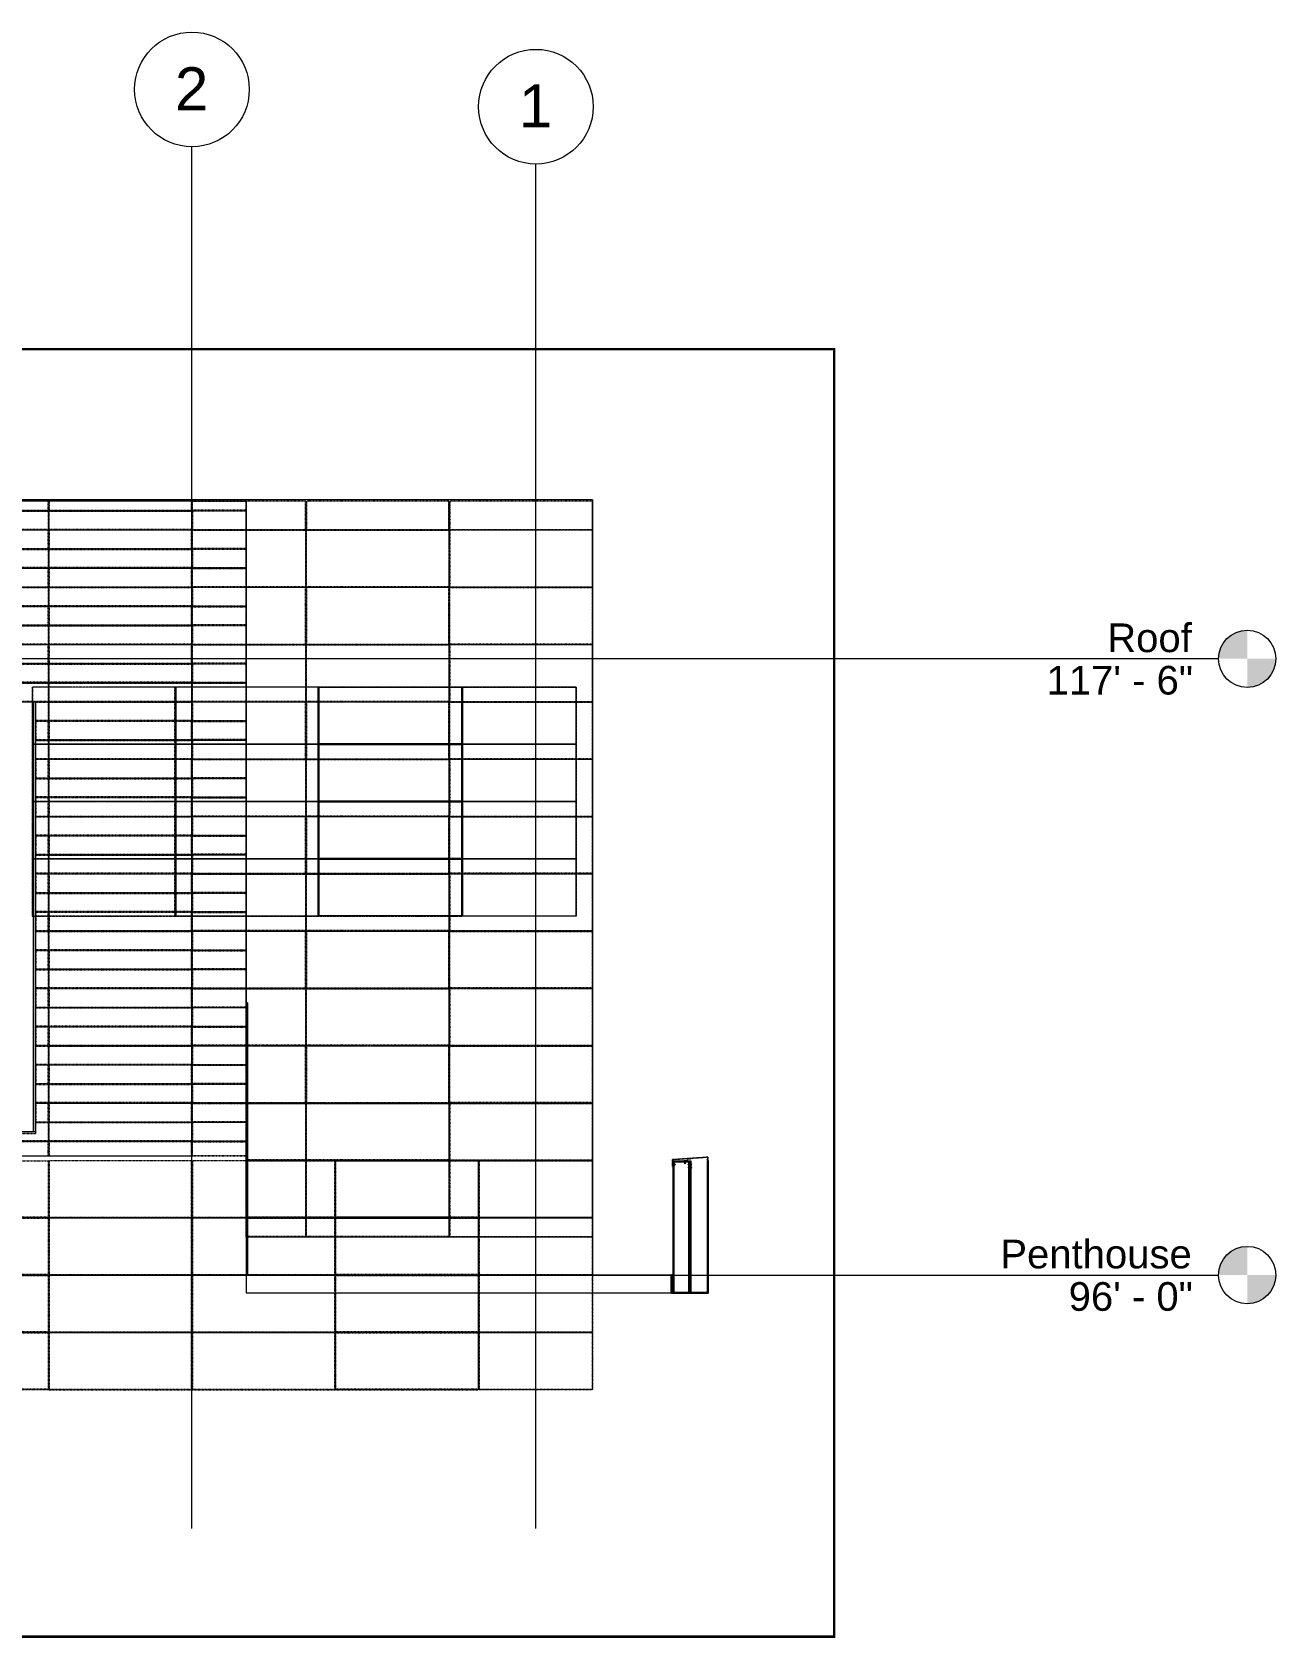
# Model space of a CAD drawing. Header units: inches. Extents: x 1191 to 4278, y -4365 to 1348.
# Drawn here: x 3757 to 4278, y -4191 to -3518 of the extents above; entities that cross this region are included whole.
import ezdxf

# ---------------------------------------------------------------- set-up
doc = ezdxf.new("R2010")
doc.units = ezdxf.units.IN
doc.header["$MEASUREMENT"] = 0
for name, pattern in [('INC-200$0$NBK_Hidden', [0.125, 0.083333, -0.041667]), ('NBK_Center2', [0.270833, 0.166667, -0.03125, 0.041667, -0.03125]), ('NBK_Hidden', [0.125, 0.083333, -0.041667]), ('NBK_Hidden2', [0.0625, 0.041667, -0.020833])]:
    doc.linetypes.add(name, pattern=pattern)
doc.layers.get('Defpoints').update_dxf_attribs({"color": 250, "lineweight": 0})
for name, color, linetype, lineweight in [('!Arch2', 8, 'Continuous', 9), ('!Dimension', 50, 'Continuous', 5), ('!Hatch', 8, 'Continuous', 5), ('!Linetype_Center2', 222, 'NBK_Center2', 9), ('!Linetype_Hidden', 210, 'NBK_Hidden', 9), ('!Misc1', 254, 'Continuous', 5), ('!Misc2', 252, 'NBK_Hidden2', 5), ('INC-200$0$!Linetype_Hidden', 210, 'INC-200$0$NBK_Hidden', 9), ('S-GRID-IDEN', 1, 'Continuous', 9)]:
    doc.layers.add(name, color=color, linetype=linetype, lineweight=lineweight)
doc.styles.add('Arial', font='arial.ttf', dxfattribs={"height": 12})
doc.styles.add('Arial_1', font='arial.ttf', dxfattribs={"height": 18})

# ---------------------------------------------------------------- blocks, each defined once
blk = doc.blocks.new('A$C5F5E00A7')
h = blk.add_hatch(color=256)
edge = h.paths.add_edge_path(flags=0)
edge.add_line((2865.84, 0), (2853.84, 0))
edge.add_arc((2865.84, 0), 12, 90, 180, ccw=False)
edge.add_line((2865.84, 12), (2865.84, 0))
h = blk.add_hatch(color=256)
edge = h.paths.add_edge_path(flags=0)
edge.add_line((2865.84, 0), (2853.84, 0))
edge.add_arc((2865.84, 0), 12, 90, 180, ccw=False)
edge.add_line((2865.84, 12), (2865.84, 0))
h = blk.add_hatch(color=256)
edge = h.paths.add_edge_path(flags=0)
edge.add_line((2865.84, -12), (2865.84, 0))
edge.add_line((2865.84, 0), (2877.84, 0))
edge.add_arc((2865.84, 0), 12, 270, 360, ccw=False)
h = blk.add_hatch(color=256)
edge = h.paths.add_edge_path(flags=0)
edge.add_line((2865.84, -12), (2865.84, 0))
edge.add_line((2865.84, 0), (2877.84, 0))
edge.add_arc((2865.84, 0), 12, 270, 360, ccw=False)
h = blk.add_hatch(color=256)
edge = h.paths.add_edge_path(flags=0)
edge.add_line((2865.84, -258), (2853.84, -258))
edge.add_arc((2865.84, -258), 12, 90, 180, ccw=False)
edge.add_line((2865.84, -246), (2865.84, -258))
h = blk.add_hatch(color=256)
edge = h.paths.add_edge_path(flags=0)
edge.add_line((2865.84, -258), (2853.84, -258))
edge.add_arc((2865.84, -258), 12, 90, 180, ccw=False)
edge.add_line((2865.84, -246), (2865.84, -258))
h = blk.add_hatch(color=256)
edge = h.paths.add_edge_path(flags=0)
edge.add_line((2865.84, -270), (2865.84, -258))
edge.add_line((2865.84, -258), (2877.84, -258))
edge.add_arc((2865.84, -258), 12, 270, 360, ccw=False)
h = blk.add_hatch(color=256)
edge = h.paths.add_edge_path(flags=0)
edge.add_line((2865.84, -270), (2865.84, -258))
edge.add_line((2865.84, -258), (2877.84, -258))
edge.add_arc((2865.84, -258), 12, 270, 360, ccw=False)
for p, q in [((2424, -364.16), (2424, 214.37)), ((2424, -364.16), (2424, 214.37)), ((2568, -364.16), (2568, 207.16)), ((2568, -364.16), (2568, 207.16)), ((2853.84, 0), (-187.78, 0)), ((2853.84, 0), (-187.78, 0)), ((-187.78, -258), (2853.84, -258)), ((-187.78, -258), (2853.84, -258))]:
    blk.add_line(p, q)
for centre in [(2865.84, 0), (2865.84, 0), (2865.84, -258), (2865.84, -258)]:
    blk.add_circle(centre, 12)
at = {"layer": 'S-GRID-IDEN'}
for centre in [(2424, 238.37), (2424, 238.37), (2568, 231.16), (2568, 231.16)]:
    blk.add_circle(centre, 24, dxfattribs=at)
at = {"attachment_point": 1}
for s, insert, char_height, width, style in [('2', (2416.87, 247.66), 18, 16.968, 'Arial_1'), ('2', (2416.87, 247.66), 18, 16.968, 'Arial_1'), ('1', (2560.87, 240.45), 18, 16.968, 'Arial_1'), ('1', (2560.87, 240.45), 18, 16.968, 'Arial_1'), ('Roof', (2807.22, 14.8), 12, 42.723, 'Arial'), ('Roof', (2807.22, 14.8), 12, 42.723, 'Arial'), ('117\' - 6"', (2781.81, -2.96), 12, 74.235, 'Arial'), ('117\' - 6"', (2781.81, -2.96), 12, 74.235, 'Arial'), ('Penthouse', (2762.47, -243.2), 12, 96.96, 'Arial'), ('Penthouse', (2762.47, -243.2), 12, 96.96, 'Arial'), ('96\' - 0"', (2791.07, -260.96), 12, 63.024, 'Arial'), ('96\' - 0"', (2791.07, -260.96), 12, 63.024, 'Arial')]:
    blk.add_mtext(s, dxfattribs=dict(at, insert=insert, char_height=char_height, width=width, style=style))
blk = doc.blocks.new('A$C5F5E390D')
at = {"layer": '!Linetype_Center2'}
for points in [[(2292, 24), (2352, 24), (2352, 47.81), (2292, 47.81)], [(2352, 24), (2412, 24), (2412, 47.81), (2352, 47.81)], [(2412, 24), (2472, 24), (2472, 47.81), (2412, 47.81)], [(2519.75, 24), (2472, 24), (2472, 47.81), (2519.75, 47.81)], [(2292, 0), (2352, 0), (2352, 24), (2292, 24)], [(2352, 0), (2412, 0), (2412, 24), (2352, 24)], [(2412, 0), (2472, 0), (2472, 24), (2412, 24)], [(2519.75, 0), (2472, 0), (2472, 24), (2519.75, 24)], [(2292, -24), (2352, -24), (2352, 0), (2292, 0)], [(2352, -24), (2412, -24), (2412, 0), (2352, 0)], [(2412, -24), (2472, -24), (2472, 0), (2412, 0)], [(2519.75, -24), (2472, -24), (2472, 0), (2519.75, 0)], [(2292, -48), (2352, -48), (2352, -24), (2292, -24)], [(2352, -48), (2412, -48), (2412, -24), (2352, -24)], [(2412, -48), (2472, -48), (2472, -24), (2412, -24)], [(2519.75, -48), (2472, -48), (2472, -24), (2519.75, -24)]]:
    blk.add_lwpolyline(points, close=True, dxfattribs=at)
at = {"layer": '!Misc2'}
for points in [[(2292.19, 24.19), (2351.81, 24.19), (2351.81, 47.81), (2292.19, 47.81)], [(2292.19, 0.19), (2351.81, 0.19), (2351.81, 23.81), (2292.19, 23.81)], [(2292.19, -23.81), (2351.81, -23.81), (2351.81, -0.19), (2292.19, -0.19)], [(2292.19, -47.81), (2351.81, -47.81), (2351.81, -24.19), (2292.19, -24.19)]]:
    blk.add_lwpolyline(points, close=True, dxfattribs=at)
at = {"layer": '!Misc2', "linetype": 'Continuous'}
for points in [[(2411.81, 47.81), (2352.19, 47.81), (2352.19, 24.19), (2411.81, 24.19)], [(2412.19, 47.81), (2471.81, 47.81), (2471.81, 24.19), (2412.19, 24.19)], [(2519.75, 47.81), (2472.19, 47.81), (2472.19, 24.19), (2519.75, 24.19)], [(2411.81, 23.81), (2352.19, 23.81), (2352.19, 0.19), (2411.81, 0.19)], [(2412.19, 23.81), (2471.81, 23.81), (2471.81, 0.19), (2412.19, 0.19)], [(2519.75, 23.81), (2472.19, 23.81), (2472.19, 0.19), (2519.75, 0.19)], [(2411.81, -0.19), (2352.19, -0.19), (2352.19, -23.81), (2411.81, -23.81)], [(2412.19, -0.19), (2471.81, -0.19), (2471.81, -23.81), (2412.19, -23.81)], [(2519.75, -0.19), (2472.19, -0.19), (2472.19, -23.81), (2519.75, -23.81)], [(2411.81, -24.19), (2352.19, -24.19), (2352.19, -47.81), (2411.81, -47.81)], [(2412.19, -24.19), (2471.81, -24.19), (2471.81, -47.81), (2412.19, -47.81)], [(2519.75, -24.19), (2472.19, -24.19), (2472.19, -47.81), (2519.75, -47.81)]]:
    blk.add_lwpolyline(points, close=True, dxfattribs=at)
blk = doc.blocks.new('*U264')
at = {"color": 0, "linetype": 'ByBlock'}
for p, q in [((0.1, -0.01), (-0.1, -0.04)), ((0.1, -0.07), (-0.1, -0.1)), ((0.1, -0.14), (-0.1, -0.16)), ((0.1, -0.2), (-0.1, -0.22)), ((0.1, -0.26), (-0.1, -0.29)), ((0.1, -0.32), (-0.1, -0.35)), ((0.1, -0.39), (-0.1, -0.41)), ((0.1, -0.45), (-0.1, -0.47)), ((0.1, -0.51), (-0.1, -0.54)), ((0.1, -0.57), (-0.1, -0.6)), ((0.1, -0.64), (-0.1, -0.66)), ((0.1, -0.7), (-0.1, -0.72)), ((0.02, -0.75), (-0.01, -0.93)), ((0, -1), (-0.01, -0.93)), ((0.08, -0.75), (0, -1))]:
    blk.add_line(p, q, dxfattribs=at)
blk.add_lwpolyline([(-0.17, 0.06), (0.17, 0.06, -0.999262), (0.17, 0), (-0.17, 0, -1.000932)], format="xyb", close=True)
for points in [[(0.07, 0), (-0.07, 0), (-0.07, -0.02)], [(0.07, 0), (0.1, -0.01), (0.07, -0.03), (0.07, -0.06)], [(-0.07, -0.08), (-0.07, -0.05), (-0.1, -0.04), (-0.07, -0.02)], [(-0.07, -0.14), (-0.07, -0.11), (-0.1, -0.1), (-0.07, -0.08)], [(-0.07, -0.2), (-0.07, -0.17), (-0.1, -0.16), (-0.07, -0.14)], [(-0.07, -0.27), (-0.07, -0.23), (-0.1, -0.22), (-0.07, -0.2)], [(-0.07, -0.33), (-0.07, -0.3), (-0.1, -0.29), (-0.07, -0.27)], [(-0.07, -0.39), (-0.07, -0.36), (-0.1, -0.35), (-0.07, -0.33)], [(-0.07, -0.45), (-0.07, -0.42), (-0.1, -0.41), (-0.07, -0.39)], [(-0.07, -0.52), (-0.07, -0.48), (-0.1, -0.47), (-0.07, -0.45)], [(-0.07, -0.58), (-0.07, -0.55), (-0.1, -0.54), (-0.07, -0.52)], [(-0.07, -0.64), (-0.07, -0.61), (-0.1, -0.6), (-0.07, -0.58)], [(-0.07, -0.7), (-0.07, -0.67), (-0.1, -0.66), (-0.07, -0.64)], [(-0.07, -0.77), (-0.07, -0.73), (-0.1, -0.72), (-0.07, -0.7)], [(0.07, -0.75), (0.08, -0.75), (0.08, -0.93), (0, -1), (-0.08, -0.93), (-0.08, -0.75), (-0.07, -0.75), (-0.07, -0.77)], [(0.07, -0.06), (0.1, -0.07), (0.07, -0.09), (0.07, -0.12)], [(0.07, -0.12), (0.1, -0.14), (0.07, -0.15), (0.07, -0.19)], [(0.07, -0.19), (0.1, -0.2), (0.07, -0.22), (0.07, -0.25)], [(0.07, -0.25), (0.1, -0.26), (0.07, -0.28), (0.07, -0.31)], [(0.07, -0.31), (0.1, -0.32), (0.07, -0.34), (0.07, -0.38)], [(0.07, -0.38), (0.1, -0.39), (0.07, -0.41), (0.07, -0.44)], [(0.07, -0.44), (0.1, -0.45), (0.07, -0.47), (0.07, -0.5)], [(0.07, -0.5), (0.1, -0.51), (0.07, -0.53), (0.07, -0.56)], [(0.07, -0.56), (0.1, -0.57), (0.07, -0.59), (0.07, -0.62)], [(0.07, -0.62), (0.1, -0.64), (0.07, -0.66), (0.07, -0.69)], [(0.07, -0.69), (0.1, -0.7), (0.07, -0.72), (0.07, -0.75)]]:
    blk.add_lwpolyline(points, dxfattribs=at)
for centre, radius, start, end in [((-0.04, -0.93), 0.0417, 132.5802, 180.5455), ((-0.05, -0.94), 0.0414, 11.0573, 109.1534)]:
    blk.add_arc(centre, radius, start, end, dxfattribs=at)
blk = doc.blocks.new('A$C5E8AE244')
at = {"layer": '!Hatch', "const_width": 0.0625}
blk.add_lwpolyline([(-6.42, 1.19), (-7.43, 1.26)], dxfattribs=at)
at = {"layer": '!Hatch'}
blk.add_lwpolyline([(-6.42, 1.15), (-7.44, 1.22), (-7.43, 1.3), (-6.42, 1.23)], close=True, dxfattribs=at)
at = {"layer": '!Misc1'}
blk.add_lwpolyline([(-14.49, 1.83), (-14.49, 1.87), (-14.45, 1.87)], dxfattribs=at)
at = {"layer": '!Misc2'}
for p, q in [((0.31, 0.19), (0.19, -2.12)), ((0.31, -2.12), (0.19, 0.19))]:
    blk.add_line(p, q, dxfattribs=at)
blk.add_lwpolyline([(0.39, -2.12), (0.39, 0.83), (-14.45, 1.87, 0.434812), (-14.49, 1.83), (-14.49, 0.45, 0.645045), (-14.43, 0.42), (-14.1, 0.71), (-14.15, 0.77), (-14.35, 0.6, -0.645045), (-14.41, 0.63), (-14.41, 1.74, -0.434812), (-14.37, 1.78), (0.31, 0.76), (0.31, -2.12)], format="xyb", close=True, dxfattribs=at)
for points in [[(-4.37, 0.19), (-5.37, 0.19), (-6.45, 1.09), (-7.44, 1.16), (-7.44, 1.22), (-6.42, 1.15), (-5.35, 0.25), (-4.37, 0.25)], [(0.13, -2.81), (0.13, 0.12), (-7.37, 0.12), (-7.37, -2.94), (-7.43, -2.94), (-7.43, 0.19), (0.13, 0.19), (0.19, 0.19), (0.19, -2.81)], [(0.19, 0.19), (0.31, 0.19), (0.31, -2.12), (0.19, -2.12)]]:
    blk.add_lwpolyline(points, close=True, dxfattribs=at)
at = {"layer": '!Misc2', "xscale": -1.279102632693, "yscale": 1.279102632693, "zscale": 1.279102632693}
blk.add_blockref('*U264', (-4.88, 0.25), dxfattribs=at)
at = {"layer": '!Misc2', "yscale": 1.279102632693, "zscale": 1.279102632693}
for p, xscale, rotation in [((-7.47, -1.24), -1.279102632693, 90), ((-7.47, -2.54), -1.279102632693, 90), ((0.39, -1.25), 1.279102632693, 270)]:
    blk.add_blockref('*U264', p, dxfattribs=dict(at, xscale=xscale, rotation=rotation))
blk = doc.blocks.new('A$C5F5E02A7')
for p, q in [((23.75, 324.5), (-2525, 324.5)), ((-121.25, 324.5), (-121.25, -7.5)), ((23.75, 324.5), (23.75, 0)), ((-2202.31, 240), (-209.69, 240)), ((-210.29, 60), (-210.29, 240)), ((-209.69, 240), (-209.69, 60)), ((-120.75, 114), (-121.25, 114)), ((-120.75, 114), (-120.75, 0)), ((-209.69, 60), (-2202.31, 60))]:
    blk.add_line(p, q)
at = {"lineweight": 30}
for p, q in [((57.55, -7.5), (57.55, 47.54)), ((64.17, 47.54), (64.17, -7.5)), ((64.8, 47.54), (64.8, -7.5)), ((56.8, 0), (56.8, -7.5)), ((57.55, 0), (56.8, 0))]:
    blk.add_line(p, q, dxfattribs=at)
for points in [[(72.05, 48), (72.05, -7.5), (56.8, -7.5)], [(57.55, 47.54), (64.8, 47.54)]]:
    blk.add_lwpolyline(points, dxfattribs=at)
at = {"color": 8, "const_width": 0.125}
blk.add_lwpolyline([(57.55, 47.61), (64.92, 47.61)], dxfattribs=at)
at = {"linetype": 'NBK_Hidden2'}
blk.add_lwpolyline([(64.92, 47.54), (57.55, 47.54), (57.55, 47.67), (64.92, 47.67)], close=True, dxfattribs=at)
for points in [[(-120.75, 16), (23.75, 16), (23.75, 0), (-120.75, 0)], [(-121.25, -7.5), (56.8, -7.5), (56.8, 0), (-121.25, 0)]]:
    blk.add_lwpolyline(points, close=True)
at = {"xscale": -1}
blk.add_blockref('A$C5E8AE244', (57.56, 47.55), dxfattribs=at)
blk = doc.blocks.new('A$C5F5E3900')
at = {"layer": '!Linetype_Center2'}
for p, q in [((2374.75, 16), (2374.75, 324.08)), ((2399.75, 16), (2399.75, 324)), ((2459.75, 16), (2459.75, 324)), ((2519.75, 16), (2519.75, 324)), ((2374.37, 312), (2519.75, 312)), ((2374.37, 288), (2519.75, 288)), ((2374.37, 264), (2519.75, 264)), ((2374.37, 240), (2519.75, 240)), ((2374.37, 216), (2519.75, 216)), ((2374.37, 192), (2519.75, 192)), ((2374.37, 168), (2519.75, 168)), ((2374.37, 144), (2519.75, 144)), ((2374.37, 120), (2519.75, 120)), ((2374.76, 96), (2519.75, 96)), ((2286.5, 72), (2519.75, 72)), ((2374.76, 71.81), (2519.75, 71.81)), ((2374.75, 48), (2519.75, 48)), ((2374.75, 24), (2519.75, 24)), ((2374.75, 16), (2519.75, 16))]:
    blk.add_line(p, q, dxfattribs=at)
at = {"layer": '!Linetype_Hidden'}
for p, q in [((2374.75, 324), (199.25, 324)), ((2292, 49.98), (2292, 324)), ((2352, 49.98), (2352, 324)), ((199.25, 320), (2374.75, 320)), ((199.25, 312), (2374.75, 312)), ((199.25, 304), (2374.75, 304)), ((199.25, 296), (2374.75, 296)), ((199.25, 288), (2374.75, 288)), ((199.25, 280), (2374.75, 280)), ((199.25, 272), (2374.75, 272)), ((199.25, 264), (2374.75, 264)), ((199.25, 256), (2374.75, 256)), ((199.25, 248), (2374.75, 248)), ((293.5, 240), (2286.5, 240)), ((2286.5, 240), (2374.75, 240)), ((2286.5, 240), (2286.5, 59.22)), ((2286.5, 232), (2374.75, 232)), ((2286.5, 224), (2374.75, 224)), ((2286.5, 216), (2374.75, 216)), ((2286.5, 208), (2374.75, 208)), ((2286.5, 200), (2374.75, 200)), ((2286.5, 192), (2374.75, 192)), ((2286.5, 184), (2374.75, 184)), ((2286.5, 176), (2374.75, 176)), ((2286.5, 168), (2374.75, 168)), ((2286.5, 160), (2374.75, 160)), ((2286.5, 152), (2374.75, 152)), ((2286.5, 144), (2374.75, 144)), ((2286.5, 136), (2374.75, 136)), ((2286.5, 128), (2374.75, 128)), ((2286.5, 120), (2374.75, 120)), ((2286.5, 112), (2374.75, 112)), ((2286.5, 104), (2374.75, 104)), ((2286.5, 96), (2374.75, 96)), ((2286.5, 88), (2374.75, 88)), ((2286.5, 80), (2374.75, 80)), ((2286.5, 64), (2374.75, 64)), ((199.25, 56), (2374.75, 56)), ((2286.5, 59.22), (293.5, 59.22)), ((514.85, 49.98), (2374.75, 49.98))]:
    blk.add_line(p, q, dxfattribs=at)
for points in [[(2291.81, 324), (2262.19, 324), (2262.19, 320.19), (2291.81, 320.19)], [(2292.19, 320.19), (2351.81, 320.19), (2351.81, 324), (2292.19, 324)], [(2374.75, 320.19), (2352.19, 320.19), (2352.19, 324), (2374.75, 324)], [(2291.81, 312.19), (2262.19, 312.19), (2262.19, 319.81), (2291.81, 319.81)], [(2292.19, 319.81), (2351.81, 319.81), (2351.81, 312.19), (2292.19, 312.19)], [(2374.75, 319.81), (2352.19, 319.81), (2352.19, 312.19), (2374.75, 312.19)], [(2291.81, 311.81), (2262.19, 311.81), (2262.19, 304.19), (2291.81, 304.19)], [(2292.19, 304.19), (2351.81, 304.19), (2351.81, 311.81), (2292.19, 311.81)], [(2374.75, 304.19), (2352.19, 304.19), (2352.19, 311.81), (2374.75, 311.81)], [(2291.81, 296.19), (2262.19, 296.19), (2262.19, 303.81), (2291.81, 303.81)], [(2292.19, 303.81), (2351.81, 303.81), (2351.81, 296.19), (2292.19, 296.19)], [(2374.75, 303.81), (2352.19, 303.81), (2352.19, 296.19), (2374.75, 296.19)], [(2291.81, 295.81), (2262.19, 295.81), (2262.19, 288.19), (2291.81, 288.19)], [(2292.19, 288.19), (2351.81, 288.19), (2351.81, 295.81), (2292.19, 295.81)], [(2374.75, 288.19), (2352.19, 288.19), (2352.19, 295.81), (2374.75, 295.81)], [(2291.81, 280.19), (2262.19, 280.19), (2262.19, 287.81), (2291.81, 287.81)], [(2292.19, 287.81), (2351.81, 287.81), (2351.81, 280.19), (2292.19, 280.19)], [(2374.75, 287.81), (2352.19, 287.81), (2352.19, 280.19), (2374.75, 280.19)], [(2291.81, 279.81), (2262.19, 279.81), (2262.19, 272.19), (2291.81, 272.19)], [(2292.19, 272.19), (2351.81, 272.19), (2351.81, 279.81), (2292.19, 279.81)], [(2374.75, 272.19), (2352.19, 272.19), (2352.19, 279.81), (2374.75, 279.81)], [(2291.81, 264.19), (2262.19, 264.19), (2262.19, 271.81), (2291.81, 271.81)], [(2292.19, 271.81), (2351.81, 271.81), (2351.81, 264.19), (2292.19, 264.19)], [(2374.75, 271.81), (2352.19, 271.81), (2352.19, 264.19), (2374.75, 264.19)], [(2291.81, 263.81), (2262.19, 263.81), (2262.19, 256.19), (2291.81, 256.19)], [(2292.19, 256.19), (2351.81, 256.19), (2351.81, 263.81), (2292.19, 263.81)], [(2374.75, 256.19), (2352.19, 256.19), (2352.19, 263.81), (2374.75, 263.81)], [(2291.81, 248.19), (2262.19, 248.19), (2262.19, 255.81), (2291.81, 255.81)], [(2292.19, 255.81), (2351.81, 255.81), (2351.81, 248.19), (2292.19, 248.19)], [(2374.75, 255.81), (2352.19, 255.81), (2352.19, 248.19), (2374.75, 248.19)], [(2291.81, 240.19), (2286.69, 240.19), (2286.69, 240.19), (2262.19, 240.19), (2262.19, 247.81), (2291.81, 247.81)], [(2292.19, 247.81), (2351.81, 247.81), (2351.81, 240.19), (2292.19, 240.19)], [(2374.75, 240.19), (2352.19, 240.19), (2352.19, 247.81), (2374.75, 247.81)], [(2291.81, 232.19), (2286.69, 232.19), (2286.69, 239.81), (2291.81, 239.81)], [(2292.19, 239.81), (2351.81, 239.81), (2351.81, 232.19), (2292.19, 232.19)], [(2374.75, 239.81), (2352.19, 239.81), (2352.19, 232.19), (2374.75, 232.19)], [(2291.81, 231.81), (2286.69, 231.81), (2286.69, 224.19), (2291.81, 224.19)], [(2292.19, 224.19), (2351.81, 224.19), (2351.81, 231.81), (2292.19, 231.81)], [(2374.75, 224.19), (2352.19, 224.19), (2352.19, 231.81), (2374.75, 231.81)], [(2291.81, 216.19), (2286.69, 216.19), (2286.69, 223.81), (2291.81, 223.81)], [(2292.19, 223.81), (2351.81, 223.81), (2351.81, 216.19), (2292.19, 216.19)], [(2374.75, 223.81), (2352.19, 223.81), (2352.19, 216.19), (2374.75, 216.19)], [(2291.81, 215.81), (2286.69, 215.81), (2286.69, 208.19), (2291.81, 208.19)], [(2292.19, 208.19), (2351.81, 208.19), (2351.81, 215.81), (2292.19, 215.81)], [(2374.75, 208.19), (2352.19, 208.19), (2352.19, 215.81), (2374.75, 215.81)], [(2291.81, 200.19), (2286.69, 200.19), (2286.69, 207.81), (2291.81, 207.81)], [(2292.19, 207.81), (2351.81, 207.81), (2351.81, 200.19), (2292.19, 200.19)], [(2374.75, 207.81), (2352.19, 207.81), (2352.19, 200.19), (2374.75, 200.19)], [(2291.81, 199.81), (2286.69, 199.81), (2286.69, 192.19), (2291.81, 192.19)], [(2292.19, 192.19), (2351.81, 192.19), (2351.81, 199.81), (2292.19, 199.81)], [(2374.75, 192.19), (2352.19, 192.19), (2352.19, 199.81), (2374.75, 199.81)], [(2291.81, 184.19), (2286.69, 184.19), (2286.69, 191.81), (2291.81, 191.81)], [(2292.19, 191.81), (2351.81, 191.81), (2351.81, 184.19), (2292.19, 184.19)], [(2374.75, 191.81), (2352.19, 191.81), (2352.19, 184.19), (2374.75, 184.19)], [(2291.81, 183.81), (2286.69, 183.81), (2286.69, 176.19), (2291.81, 176.19)], [(2292.19, 176.19), (2351.81, 176.19), (2351.81, 183.81), (2292.19, 183.81)], [(2374.75, 176.19), (2352.19, 176.19), (2352.19, 183.81), (2374.75, 183.81)], [(2291.81, 168.19), (2286.69, 168.19), (2286.69, 175.81), (2291.81, 175.81)], [(2292.19, 175.81), (2351.81, 175.81), (2351.81, 168.19), (2292.19, 168.19)], [(2374.75, 175.81), (2352.19, 175.81), (2352.19, 168.19), (2374.75, 168.19)], [(2291.81, 167.81), (2286.69, 167.81), (2286.69, 160.19), (2291.81, 160.19)], [(2292.19, 160.19), (2351.81, 160.19), (2351.81, 167.81), (2292.19, 167.81)], [(2374.75, 160.19), (2352.19, 160.19), (2352.19, 167.81), (2374.75, 167.81)], [(2291.81, 152.19), (2286.69, 152.19), (2286.69, 159.81), (2291.81, 159.81)], [(2292.19, 159.81), (2351.81, 159.81), (2351.81, 152.19), (2292.19, 152.19)], [(2374.75, 159.81), (2352.19, 159.81), (2352.19, 152.19), (2374.75, 152.19)], [(2291.81, 151.81), (2286.69, 151.81), (2286.69, 144.19), (2291.81, 144.19)], [(2292.19, 144.19), (2351.81, 144.19), (2351.81, 151.81), (2292.19, 151.81)], [(2374.75, 144.19), (2352.19, 144.19), (2352.19, 151.81), (2374.75, 151.81)], [(2291.81, 136.19), (2286.69, 136.19), (2286.69, 143.81), (2291.81, 143.81)], [(2292.19, 143.81), (2351.81, 143.81), (2351.81, 136.19), (2292.19, 136.19)], [(2374.75, 143.81), (2352.19, 143.81), (2352.19, 136.19), (2374.75, 136.19)], [(2291.81, 135.81), (2286.69, 135.81), (2286.69, 128.19), (2291.81, 128.19)], [(2292.19, 128.19), (2351.81, 128.19), (2351.81, 135.81), (2292.19, 135.81)], [(2374.75, 128.19), (2352.19, 128.19), (2352.19, 135.81), (2374.75, 135.81)], [(2291.81, 120.19), (2286.69, 120.19), (2286.69, 127.81), (2291.81, 127.81)], [(2292.19, 127.81), (2351.81, 127.81), (2351.81, 120.19), (2292.19, 120.19)], [(2374.75, 127.81), (2352.19, 127.81), (2352.19, 120.19), (2374.75, 120.19)], [(2291.81, 119.81), (2286.69, 119.81), (2286.69, 112.19), (2291.81, 112.19)], [(2292.19, 112.19), (2351.81, 112.19), (2351.81, 119.81), (2292.19, 119.81)], [(2374.75, 112.19), (2352.19, 112.19), (2352.19, 119.81), (2374.75, 119.81)], [(2291.81, 104.19), (2286.69, 104.19), (2286.69, 111.81), (2291.81, 111.81)], [(2292.19, 111.81), (2351.81, 111.81), (2351.81, 104.19), (2292.19, 104.19)], [(2374.75, 111.81), (2352.19, 111.81), (2352.19, 104.19), (2374.75, 104.19)], [(2291.81, 103.81), (2286.69, 103.81), (2286.69, 96.19), (2291.81, 96.19)], [(2292.19, 96.19), (2351.81, 96.19), (2351.81, 103.81), (2292.19, 103.81)], [(2374.75, 96.19), (2352.19, 96.19), (2352.19, 103.81), (2374.75, 103.81)], [(2291.81, 88.19), (2286.69, 88.19), (2286.69, 95.81), (2291.81, 95.81)], [(2292.19, 95.81), (2351.81, 95.81), (2351.81, 88.19), (2292.19, 88.19)], [(2374.75, 95.81), (2352.19, 95.81), (2352.19, 88.19), (2374.75, 88.19)], [(2291.81, 87.81), (2286.69, 87.81), (2286.69, 80.19), (2291.81, 80.19)], [(2292.19, 80.19), (2351.81, 80.19), (2351.81, 87.81), (2292.19, 87.81)], [(2374.75, 80.19), (2352.19, 80.19), (2352.19, 87.81), (2374.75, 87.81)], [(2291.81, 72.19), (2286.69, 72.19), (2286.69, 79.81), (2291.81, 79.81)], [(2292.19, 79.81), (2351.81, 79.81), (2351.81, 72.19), (2292.19, 72.19)], [(2374.75, 79.81), (2352.19, 79.81), (2352.19, 72.19), (2374.75, 72.19)], [(2291.81, 71.81), (2286.69, 71.81), (2286.69, 64.19), (2291.81, 64.19)], [(2292.19, 64.19), (2351.81, 64.19), (2351.81, 71.81), (2292.19, 71.81)], [(2374.75, 64.19), (2352.19, 64.19), (2352.19, 71.81), (2374.75, 71.81)], [(2291.81, 56.19), (2232.19, 56.19), (2232.19, 59.22), (2286.69, 59.22), (2286.69, 63.81), (2291.81, 63.81)], [(2292.19, 63.81), (2351.81, 63.81), (2351.81, 56.19), (2292.19, 56.19)], [(2374.75, 63.81), (2352.19, 63.81), (2352.19, 56.19), (2374.75, 56.19)], [(2291.81, 55.81), (2232.19, 55.81), (2232.19, 49.98), (2291.81, 49.98)], [(2292.19, 49.98), (2351.81, 49.98), (2351.81, 55.81), (2292.19, 55.81)], [(2352.19, 49.98), (2352.19, 55.81), (2374.75, 55.81), (2374.75, 49.98)]]:
    blk.add_lwpolyline(points, close=True, dxfattribs=at)
at = {"layer": 'INC-200$0$!Linetype_Hidden'}
for points in [[(2374.75, 312.19), (2399.56, 312.19), (2399.56, 324), (2374.75, 324)], [(2399.94, 312.19), (2459.56, 312.19), (2459.56, 324), (2399.94, 324)], [(2459.94, 312.19), (2519.75, 312.19), (2519.75, 324), (2459.94, 324)], [(2374.75, 311.81), (2399.56, 311.81), (2399.56, 288.19), (2374.75, 288.19)], [(2399.94, 311.81), (2459.56, 311.81), (2459.56, 288.19), (2399.94, 288.19)], [(2519.75, 311.81), (2459.94, 311.81), (2459.94, 288.19), (2519.75, 288.19)], [(2374.75, 264.19), (2399.56, 264.19), (2399.56, 287.81), (2374.75, 287.81)], [(2399.94, 264.19), (2459.56, 264.19), (2459.56, 287.81), (2399.94, 287.81)], [(2519.75, 264.19), (2459.94, 264.19), (2459.94, 287.81), (2519.75, 287.81)], [(2374.75, 263.81), (2399.56, 263.81), (2399.56, 240.19), (2374.75, 240.19)], [(2399.94, 263.81), (2459.56, 263.81), (2459.56, 240.19), (2399.94, 240.19)], [(2519.75, 263.81), (2459.94, 263.81), (2459.94, 240.19), (2519.75, 240.19)], [(2374.75, 216.19), (2399.56, 216.19), (2399.56, 239.81), (2374.75, 239.81)], [(2399.94, 216.19), (2459.56, 216.19), (2459.56, 239.81), (2399.94, 239.81)], [(2519.75, 216.19), (2459.94, 216.19), (2459.94, 239.81), (2519.75, 239.81)], [(2374.75, 215.81), (2399.56, 215.81), (2399.56, 192.19), (2374.75, 192.19)], [(2399.94, 215.81), (2459.56, 215.81), (2459.56, 192.19), (2399.94, 192.19)], [(2519.75, 215.81), (2459.94, 215.81), (2459.94, 192.19), (2519.75, 192.19)], [(2374.75, 168.19), (2399.56, 168.19), (2399.56, 191.81), (2374.75, 191.81)], [(2399.94, 168.19), (2459.56, 168.19), (2459.56, 191.81), (2399.94, 191.81)], [(2519.75, 168.19), (2459.94, 168.19), (2459.94, 191.81), (2519.75, 191.81)], [(2374.75, 167.81), (2399.56, 167.81), (2399.56, 144.19), (2374.75, 144.19)], [(2399.94, 167.81), (2459.56, 167.81), (2459.56, 144.19), (2399.94, 144.19)], [(2519.75, 167.81), (2459.94, 167.81), (2459.94, 144.19), (2519.75, 144.19)], [(2374.75, 120.19), (2399.56, 120.19), (2399.56, 143.81), (2374.75, 143.81)], [(2399.94, 120.19), (2459.56, 120.19), (2459.56, 143.81), (2399.94, 143.81)], [(2519.75, 120.19), (2459.94, 120.19), (2459.94, 143.81), (2519.75, 143.81)], [(2374.75, 119.81), (2399.56, 119.81), (2399.56, 96.19), (2374.75, 96.19)], [(2399.94, 119.81), (2459.56, 119.81), (2459.56, 96.19), (2399.94, 96.19)], [(2519.75, 119.81), (2459.94, 119.81), (2459.94, 96.19), (2519.75, 96.19)], [(2374.75, 72.19), (2399.56, 72.19), (2399.56, 95.81), (2374.75, 95.81)], [(2399.94, 72.19), (2459.56, 72.19), (2459.56, 95.81), (2399.94, 95.81)], [(2519.75, 72.19), (2459.94, 72.19), (2459.94, 95.81), (2519.75, 95.81)], [(2374.75, 48.19), (2374.75, 71.81), (2399.56, 71.81), (2399.56, 48.19)], [(2399.94, 48.19), (2399.94, 71.81), (2459.56, 71.81), (2459.56, 48.19)], [(2519.75, 48.19), (2519.75, 71.81), (2459.94, 71.81), (2459.94, 48.19)], [(2374.75, 24.19), (2374.75, 47.81), (2399.56, 47.81), (2399.56, 24.19)], [(2399.94, 24.19), (2399.94, 47.81), (2459.56, 47.81), (2459.56, 24.19)], [(2519.75, 24.19), (2519.75, 47.81), (2459.94, 47.81), (2459.94, 24.19)], [(2374.75, 16.19), (2374.75, 23.81), (2399.56, 23.81), (2399.56, 16.19)], [(2399.94, 16.19), (2399.94, 23.81), (2459.56, 23.81), (2459.56, 16.19)], [(2519.75, 16.19), (2519.75, 23.81), (2459.94, 23.81), (2459.94, 16.19)]]:
    blk.add_lwpolyline(points, close=True, dxfattribs=at)
blk = doc.blocks.new('A$C5F5E469F')
at = {"layer": '!Arch2', "color": 1}
blk.add_blockref('A$C5F5E02A7', (2568, 0), dxfattribs=at)
at = {"color": 1}
blk.add_blockref('A$C5F5E3900', (72, 0), dxfattribs=at)
blk = doc.blocks.new('E5C0158')
at = {"layer": '!Linetype_Hidden'}
for points in [[(-287.56, 0), (-227.94, 0), (-227.94, -23.62), (-287.56, -23.62)], [(-227.56, -23.62), (-167.94, -23.62), (-167.94, 0), (-227.56, 0)], [(-167.75, -23.81), (-107.75, -23.81), (-107.75, 0), (-167.75, 0)], [(-107.94, 0), (-167.56, 0), (-167.56, -23.62), (-107.94, -23.62)], [(-107.75, -23.81), (-47.75, -23.81), (-47.75, 0), (-107.75, 0)], [(-107.56, 0), (-47.94, 0), (-47.94, -23.62), (-107.56, -23.62)], [(0, 0), (-47.56, 0), (-47.56, -23.62), (0, -23.62)], [(-287.75, 0), (-227.75, 0), (-227.75, -23.81), (-287.75, -23.81)], [(-227.75, -23.81), (-167.75, -23.81), (-167.75, 0), (-227.75, 0)], [(0, -23.81), (-47.75, -23.81), (-47.75, 0), (0, 0)], [(-287.75, -23.81), (-227.75, -23.81), (-227.75, -47.81), (-287.75, -47.81)], [(-287.56, -24), (-227.94, -24), (-227.94, -47.63), (-287.56, -47.63)], [(-227.75, -47.81), (-167.75, -47.81), (-167.75, -23.81), (-227.75, -23.81)], [(-227.56, -47.63), (-167.94, -47.63), (-167.94, -24), (-227.56, -24)], [(-167.75, -47.81), (-107.75, -47.81), (-107.75, -23.81), (-167.75, -23.81)], [(-107.94, -24), (-167.56, -24), (-167.56, -47.63), (-107.94, -47.63)], [(-107.75, -47.81), (-47.75, -47.81), (-47.75, -23.81), (-107.75, -23.81)], [(-107.56, -24), (-47.94, -24), (-47.94, -47.63), (-107.56, -47.63)], [(0, -47.81), (-47.75, -47.81), (-47.75, -23.81), (0, -23.81)], [(0, -24), (-47.56, -24), (-47.56, -47.63), (0, -47.63)], [(-287.75, -47.81), (-227.75, -47.81), (-227.75, -71.81), (-287.75, -71.81)], [(-287.56, -48), (-227.94, -48), (-227.94, -71.63), (-287.56, -71.63)], [(-227.75, -71.81), (-167.75, -71.81), (-167.75, -47.81), (-227.75, -47.81)], [(-227.56, -71.63), (-167.94, -71.63), (-167.94, -48), (-227.56, -48)], [(-167.75, -71.81), (-107.75, -71.81), (-107.75, -47.81), (-167.75, -47.81)], [(-107.94, -48), (-167.56, -48), (-167.56, -71.63), (-107.94, -71.63)], [(-107.75, -71.81), (-47.75, -71.81), (-47.75, -47.81), (-107.75, -47.81)], [(-107.56, -48), (-47.94, -48), (-47.94, -71.63), (-107.56, -71.63)], [(0, -71.81), (-47.75, -71.81), (-47.75, -47.81), (0, -47.81)], [(0, -48), (-47.56, -48), (-47.56, -71.63), (0, -71.63)], [(-287.75, -71.81), (-227.75, -71.81), (-227.75, -95.81), (-287.75, -95.81)], [(-287.56, -72), (-227.94, -72), (-227.94, -95.62), (-287.56, -95.62)], [(-227.75, -95.81), (-167.75, -95.81), (-167.75, -71.81), (-227.75, -71.81)], [(-227.56, -95.62), (-167.94, -95.62), (-167.94, -72), (-227.56, -72)], [(-167.75, -95.81), (-107.75, -95.81), (-107.75, -71.81), (-167.75, -71.81)], [(-107.94, -72), (-167.56, -72), (-167.56, -95.62), (-107.94, -95.62)], [(-107.75, -95.81), (-47.75, -95.81), (-47.75, -71.81), (-107.75, -71.81)], [(-107.56, -72), (-47.94, -72), (-47.94, -95.62), (-107.56, -95.62)], [(0, -95.81), (-47.75, -95.81), (-47.75, -71.81), (0, -71.81)], [(0, -72), (-47.56, -72), (-47.56, -95.62), (0, -95.62)]]:
    blk.add_lwpolyline(points, close=True, dxfattribs=at)

msp = doc.modelspace()

# ---------------------------------------------------------------- linework, layer by layer
at = {"layer": 'Defpoints', "color": 2, "const_width": 1}
msp.add_lwpolyline([(1293.02, -3651.07), (4092.6, -3651.07), (4092.6, -4190.12), (1293.02, -4190.12)], close=True, dxfattribs=at)

# ---------------------------------------------------------------- block references
at = {"layer": '!Dimension'}
msp.add_blockref('E5C0158', (3991.46, -3990.9), dxfattribs=at)
at = {"color": 1}
msp.add_blockref('A$C5F5E469F', (1399.71, -4038.72), dxfattribs=at)
at = {"color": 4}
msp.add_blockref('A$C5F5E390D', (1464.78, -3840.46), dxfattribs=at)
at = {"layer": 'Defpoints', "color": 1}
msp.add_blockref('A$C5F5E00A7', (1399.71, -3780.72), dxfattribs=at)

doc.saveas('drawing.dxf')
